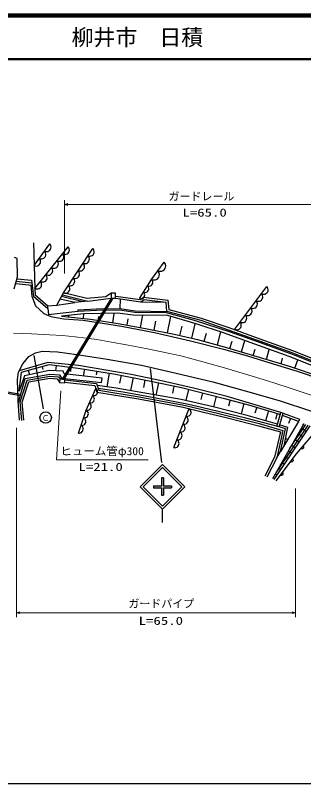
# Model space of a CAD drawing. Units: millimetres, scale not verified. Extents: x 40000 to 680000, y 20000 to 380000.
# Drawn here: x 392218 to 457927, y 205000 to 380000 of the extents above; entities that cross this region are included whole.
import ezdxf
from ezdxf.enums import TextEntityAlignment as Align

# ---------------------------------------------------------------- set-up
doc = ezdxf.new("R2010")
doc.units = ezdxf.units.MM
doc.header["$LTSCALE"] = 1000
doc.linetypes.add('CHAIN', pattern=[18.5, 12, -1.5, 3.5, -1.5])
for name, color, linetype, lineweight in [('M-BGD', 7, 'Continuous', 25), ('M-BMK', 2, 'CHAIN', 13), ('M-STR-HTXT', 7, 'Continuous', 13), ('M-STR-STRC', 7, 'Continuous', 25), ('M-TTL', 2, 'Continuous', 140), ('M-TTL-BAND', 7, 'Continuous', 25), ('M-TTL-LINE', 7, 'Continuous', 50)]:
    doc.layers.add(name, color=color, linetype=linetype, lineweight=lineweight)
doc.layers.add('M-TTL-TXT', color=7, linetype='Continuous')
doc.styles.add('ＭＳ ゴシック', font='')
doc.styles.get('ＭＳ ゴシック').set_extended_font_data('MS Gothic')

msp = doc.modelspace()

# ---------------------------------------------------------------- hatches: boundary and pattern name
at = {"layer": 'M-BGD'}
h = msp.add_hatch(dxfattribs=at)
h.set_pattern_fill('USER', color=256, style=0, pattern_type=2)
h.set_pattern_definition([(236.012, (459439, 286485), (414.578, -279.509), []), (326.012, (459439, 286485), (1677.05, 2487.47), []), (326.012, (458185, 285521), (1677.05, 2487.5), [])])
h.paths.add_polyline_path([(459439, 286485), (451191, 274253), (450863, 274435), (457935, 286990)])
at = {"layer": 'M-STR-STRC'}
msp.add_hatch(color=256, dxfattribs=at).paths.add_polyline_path([(425500, 274675), (425500, 272856), (423680, 272856), (423680, 272356), (425500, 272356), (425500, 270687), (426000, 270687), (426000, 272356), (427820, 272356), (427820, 272856), (426000, 272856), (426000, 274675)])

# ---------------------------------------------------------------- linework, layer by layer
at = {"layer": 'M-BGD'}
for p, q in [((396316, 328169), (396481, 323001)), ((396481, 323001), (400072, 327961)), ((396680, 317814), (404291, 327248)), ((403179, 316788), (409878, 326906)), ((392662, 324595), (392060, 324821)), ((392737, 320455), (392662, 324595)), ((423274, 319866), (426125, 323800)), ((396481, 323001), (396680, 317814)), ((391909, 317744), (392737, 320455)), ((392375, 318934), (395942, 318579)), ((392425, 319432), (395991, 319077)), ((392600, 320006), (395919, 319695)), ((395778, 318533), (395948, 316011)), ((395919, 319695), (396344, 316040)), ((420481, 315477), (423274, 319866)), ((396680, 317814), (396741, 316323)), ((401644, 313971), (403179, 316788)), ((408482, 315540), (403179, 316788)), ((442215, 308493), (449569, 318213)), ((395948, 316011), (396798, 313857)), ((396344, 316040), (399632, 313206)), ((396741, 316323), (399632, 313801)), ((405786, 314568), (402418, 315391)), ((402773, 316043), (407697, 314794)), ((402965, 316324), (408701, 314913)), ((402976, 297141), (414136, 315579)), ((403233, 296986), (414486, 315579)), ((412870, 315916), (408482, 315540)), ((408701, 314913), (414088, 315579)), ((414088, 316716), (412870, 315916)), ((415058, 316716), (414088, 316716)), ((414088, 316716), (414088, 315579)), ((414088, 315579), (415058, 315579)), ((415058, 315579), (415058, 316716)), ((415058, 315579), (420823, 314775)), ((415127, 316074), (420699, 315298)), ((416102, 315434), (416004, 313179)), ((420699, 315298), (421416, 315794)), ((420823, 314775), (421544, 315274)), ((421416, 315794), (426964, 315112)), ((421544, 315274), (426505, 314665)), ((426964, 315112), (427164, 313033)), ((396798, 313857), (398697, 312072)), ((399632, 313801), (401644, 313971)), ((399632, 313206), (399632, 313801)), ((401644, 313971), (405786, 314568)), ((408701, 314913), (405786, 314568)), ((420823, 314775), (426505, 314665)), ((426505, 314665), (426705, 312578)), ((398697, 312072), (400340, 311392)), ((399632, 313206), (399745, 311874)), ((399745, 311874), (406490, 312639)), ((407838, 312006), (402706, 311502)), ((402706, 311502), (409381, 310764)), ((404375, 311318), (404398, 311529)), ((406476, 312939), (412143, 313207)), ((406476, 312939), (406490, 312639)), ((406490, 312639), (412149, 312907)), ((407712, 310949), (407829, 312005)), ((415487, 312140), (407838, 312006)), ((412143, 313207), (416501, 313175)), ((412149, 312907), (416475, 312875)), ((414439, 309984), (414769, 312127)), ((419043, 311737), (415487, 312140)), ((416475, 312875), (419485, 312374)), ((416501, 313175), (419511, 312674)), ((426960, 311636), (419043, 311737)), ((419485, 312374), (426600, 312280)), ((419511, 312674), (426705, 312578)), ((420754, 308894), (421259, 311709)), ((426600, 312280), (432993, 310563)), ((426699, 312641), (434459, 310535)), ((433651, 309624), (426960, 311636)), ((427164, 313033), (434606, 311013)), ((400340, 311392), (403287, 310910)), ((403287, 310910), (407652, 310542)), ((407652, 310542), (412073, 309862)), ((409381, 310764), (416124, 309724)), ((411067, 310504), (411212, 311442)), ((412073, 309862), (416437, 309210)), ((417668, 309448), (417925, 310886)), ((423823, 308307), (424233, 310323)), ((426876, 307686), (427638, 311433)), ((432428, 306470), (433170, 309768)), ((432993, 310563), (441145, 307879)), ((434459, 310535), (440723, 308401)), ((434606, 311013), (440888, 308873)), ((416124, 309724), (422297, 308617)), ((416437, 309210), (423918, 307736)), ((422297, 308617), (428403, 307376)), ((429744, 307074), (430215, 309167)), ((439690, 307711), (433651, 309624)), ((440723, 308401), (447788, 305879)), ((440888, 308873), (447957, 306349)), ((423918, 307736), (432145, 305877)), ((428403, 307376), (433770, 306168)), ((435271, 305757), (435778, 307609)), ((438274, 304935), (439086, 307903)), ((446802, 305095), (439690, 307711)), ((441145, 307879), (449095, 305095)), ((447957, 306349), (455393, 303658)), ((432145, 305877), (439655, 303978)), ((433770, 306168), (439775, 304525)), ((439775, 304525), (447759, 302143)), ((441106, 304128), (441600, 305784)), ((443767, 303334), (444541, 305927)), ((454652, 302277), (446802, 305095)), ((447788, 305879), (455215, 303190)), ((449095, 305095), (455570, 302747)), ((395301, 302264), (396828, 303105)), ((396828, 303105), (398333, 303481)), ((398333, 303481), (401853, 303326)), ((401853, 303326), (406238, 302774)), ((406238, 302774), (413143, 301723)), ((439655, 303978), (445096, 302448)), ((446429, 302540), (446863, 303997)), ((449428, 301648), (450099, 303911)), ((455215, 303190), (462920, 300142)), ((455393, 303658), (463107, 300606)), ((393906, 300648), (395301, 302264)), ((413143, 301723), (420986, 300302)), ((445096, 302448), (449999, 300946)), ((447759, 302143), (454435, 300163)), ((452766, 300658), (453135, 301903)), ((466192, 297714), (454652, 302277)), ((455570, 302747), (466326, 298453)), ((455935, 299651), (456572, 301518)), ((392932, 298745), (393906, 300648)), ((399657, 300948), (393083, 299039)), ((393590, 298698), (399897, 300480)), ((398320, 300035), (398518, 299335)), ((406641, 300233), (399657, 300948)), ((399897, 300480), (406537, 299656)), ((401557, 300274), (401405, 299048)), ((404877, 299862), (404751, 298848)), ((406537, 299656), (415006, 298297)), ((418631, 298214), (406641, 300233)), ((407949, 299429), (407692, 297827)), ((420986, 300302), (428886, 298512)), ((449999, 300946), (456429, 298990)), ((454435, 300163), (466433, 296066)), ((392711, 297084), (392932, 298745)), ((393100, 294375), (393590, 298698)), ((394326, 297918), (393100, 294375)), ((399897, 299143), (394326, 297918)), ((394482, 297249), (400097, 298252)), ((394905, 296937), (400075, 297829)), ((395167, 299143), (395444, 298164)), ((403083, 298943), (399897, 299143)), ((400075, 297829), (402081, 297695)), ((400097, 298252), (402259, 298096)), ((402081, 297695), (402411, 297116)), ((402259, 298096), (402705, 297383)), ((403373, 298319), (403083, 298943)), ((411975, 297338), (403373, 298319)), ((410772, 298976), (410630, 298092)), ((413594, 298523), (413090, 295384)), ((415006, 298297), (423095, 296670)), ((416354, 298025), (415990, 296214)), ((425531, 296783), (418631, 298214)), ((428886, 298512), (437198, 296522)), ((456429, 298990), (466942, 295420)), ((392866, 292104), (392711, 297084)), ((392922, 291879), (394482, 297249)), ((393278, 291968), (394905, 296937)), ((393786, 291911), (395287, 296496)), ((395287, 296496), (400101, 297326)), ((400101, 297326), (401780, 297214)), ((401780, 297214), (402321, 296267)), ((402326, 296313), (402419, 297194)), ((403373, 296202), (402326, 296313)), ((402419, 297194), (403467, 297082)), ((402705, 297383), (411886, 296380)), ((403467, 297082), (403373, 296202)), ((403411, 296447), (410361, 295720)), ((403463, 296944), (410747, 296182)), ((410747, 296182), (411211, 294603)), ((411886, 296380), (411975, 297338)), ((419050, 297483), (418456, 294528)), ((421747, 296941), (421398, 295205)), ((423095, 296670), (430097, 295199)), ((424845, 296302), (424257, 293501)), ((432809, 295100), (425531, 296783)), ((437198, 296522), (444586, 294448)), ((388544, 294269), (393378, 293411)), ((388596, 294565), (393430, 293706)), ((408365, 290094), (410560, 295043)), ((410361, 295720), (410820, 294160)), ((410820, 294160), (420323, 292624)), ((415166, 295110), (410954, 295667)), ((416813, 294158), (411101, 294977)), ((411211, 294603), (420408, 293117)), ((423478, 293639), (415166, 295110)), ((423839, 292881), (416813, 294158)), ((428346, 295567), (428007, 293953)), ((430097, 295199), (439590, 292837)), ((431679, 294805), (431043, 292252)), ((440508, 293165), (432809, 295100)), ((434843, 294018), (434473, 292532)), ((444586, 294448), (452341, 292308)), ((420323, 292624), (430493, 290732)), ((420408, 293117), (430597, 291221)), ((430021, 292480), (423478, 293639)), ((431652, 291342), (423839, 292881)), ((437308, 290854), (430021, 292480)), ((438008, 293231), (437410, 290827)), ((439590, 292837), (445910, 291143)), ((452751, 289547), (440508, 293165)), ((441170, 292414), (440785, 290978)), ((452341, 292308), (459711, 289822)), ((393198, 287766), (392866, 292104)), ((393679, 287711), (393278, 291968)), ((394177, 287758), (393786, 291911)), ((430493, 290732), (434773, 289713)), ((430597, 291221), (434889, 290199)), ((434613, 290645), (431652, 291342)), ((444729, 288227), (434613, 290645)), ((445063, 288848), (437308, 290854)), ((444330, 291567), (443696, 289202)), ((445910, 291143), (451236, 289517)), ((447241, 290737), (446819, 289353)), ((406623, 284868), (408365, 290094)), ((428368, 281529), (431809, 290419)), ((434773, 289713), (440573, 288320)), ((434889, 290199), (440692, 288806)), ((440692, 288806), (447790, 287022)), ((452000, 286882), (445063, 288848)), ((449904, 289923), (449216, 287671)), ((451236, 289517), (452613, 289057)), ((451925, 289287), (451489, 287980)), ((451853, 286363), (452751, 289547)), ((452337, 286236), (453233, 289411)), ((453233, 289411), (452751, 289547)), ((456735, 287517), (453083, 288882)), ((453233, 289411), (456952, 287984)), ((440573, 288320), (447660, 286539)), ((452329, 286238), (444729, 288227)), ((447790, 287022), (453221, 285461)), ((456735, 287517), (452645, 280646)), ((454909, 288199), (454473, 287033)), ((456952, 287984), (456735, 287517)), ((447660, 286539), (452628, 285111)), ((457935, 286990), (450863, 274435)), ((451191, 274253), (459439, 286485)), ((453221, 285461), (451790, 279181)), ((453778, 285848), (452329, 286238)), ((452480, 286744), (454266, 286232)), ((452645, 280646), (453778, 285848)), ((454266, 286232), (453430, 281965)), ((456333, 280160), (461256, 285886)), ((452628, 285111), (451317, 279354)), ((454256, 283353), (453958, 283530)), ((451702, 273997), (456333, 280160)), ((451790, 279181), (452645, 280646)), ((451317, 279354), (449097, 275056)), ((451790, 279181), (449542, 274826))]:
    msp.add_line(p, q, dxfattribs=at)
for points in [[(398875, 326308), (399110, 326232), (399343, 326215), (399642, 326244), (399873, 326354), (400075, 326503), (400261, 326760), (400340, 326999), (400372, 327253), (400307, 327545), (400215, 327757), (400072, 327961)], [(397678, 324655), (397913, 324579), (398146, 324561), (398445, 324591), (398676, 324701), (398878, 324850), (399064, 325107), (399142, 325346), (399175, 325599), (399110, 325892), (399017, 326104), (398875, 326308)], [(401754, 324104), (401982, 324017), (402212, 323987), (402509, 324001), (402742, 324098), (402950, 324235), (403147, 324479), (403237, 324711), (403282, 324960), (403233, 325253), (403153, 325467), (403023, 325676)], [(403023, 325676), (403251, 325589), (403480, 325560), (403777, 325574), (404011, 325670), (404219, 325808), (404415, 326051), (404506, 326284), (404551, 326533), (404501, 326826), (404421, 327040), (404291, 327248)], [(408761, 325220), (408997, 325155), (409228, 325147), (409523, 325189), (409747, 325307), (409941, 325464), (410114, 325725), (410182, 325965), (410204, 326218), (410127, 326505), (410027, 326711), (409878, 326906)], [(396481, 323001), (396716, 322926), (396949, 322908), (397248, 322938), (397478, 323048), (397681, 323197), (397867, 323453), (397945, 323692), (397978, 323946), (397913, 324239), (397820, 324451), (397678, 324655)], [(400486, 322531), (400714, 322444), (400943, 322415), (401240, 322429), (401474, 322526), (401682, 322663), (401879, 322906), (401969, 323139), (402014, 323388), (401965, 323681), (401884, 323895), (401754, 324104)], [(407645, 323534), (407881, 323468), (408112, 323461), (408406, 323502), (408630, 323621), (408825, 323777), (408998, 324039), (409066, 324279), (409087, 324531), (409011, 324818), (408910, 325024), (408761, 325220)], [(424699, 321833), (424979, 321743), (425256, 321722), (425612, 321757), (425886, 321888), (426128, 322065), (426348, 322370), (426442, 322655), (426481, 322956), (426404, 323305), (426294, 323557), (426125, 323800)], [(399217, 320959), (399446, 320872), (399675, 320842), (399972, 320856), (400206, 320953), (400414, 321090), (400610, 321334), (400700, 321566), (400745, 321815), (400696, 322108), (400616, 322322), (400486, 322531)], [(406528, 321847), (406764, 321782), (406996, 321774), (407290, 321816), (407514, 321934), (407708, 322091), (407881, 322352), (407949, 322592), (407971, 322845), (407894, 323132), (407794, 323338), (407645, 323534)], [(397949, 319386), (398177, 319299), (398407, 319270), (398703, 319284), (398937, 319381), (399145, 319518), (399342, 319762), (399432, 319994), (399477, 320243), (399428, 320536), (399347, 320750), (399217, 320959)], [(405412, 320161), (405648, 320095), (405879, 320088), (406174, 320129), (406398, 320248), (406592, 320404), (406765, 320666), (406833, 320906), (406855, 321158), (406778, 321445), (406678, 321651), (406528, 321847)], [(423274, 319866), (423554, 319776), (423831, 319755), (424186, 319790), (424461, 319921), (424702, 320098), (424923, 320403), (425017, 320688), (425056, 320990), (424978, 321338), (424869, 321590), (424699, 321833)], [(396680, 317814), (396909, 317727), (397138, 317698), (397435, 317711), (397669, 317808), (397877, 317945), (398073, 318189), (398163, 318421), (398209, 318671), (398159, 318963), (398079, 319177), (397949, 319386)], [(404296, 318474), (404531, 318409), (404763, 318401), (405057, 318443), (405281, 318562), (405476, 318718), (405649, 318979), (405717, 319219), (405738, 319472), (405662, 319759), (405561, 319965), (405412, 320161)], [(422343, 318403), (422546, 318351), (422745, 318348), (422997, 318388), (423187, 318493), (423351, 318630), (423495, 318857), (423550, 319064), (423565, 319280), (423494, 319525), (423405, 319700), (423274, 319866)], [(403179, 316788), (403415, 316723), (403646, 316715), (403941, 316757), (404165, 316875), (404359, 317031), (404532, 317293), (404600, 317533), (404622, 317785), (404545, 318073), (404445, 318278), (404296, 318474)], [(420481, 315477), (420684, 315424), (420883, 315421), (421134, 315462), (421324, 315567), (421489, 315704), (421633, 315930), (421688, 316137), (421702, 316354), (421632, 316599), (421543, 316774), (421412, 316940)], [(421412, 316940), (421615, 316887), (421814, 316884), (422065, 316925), (422256, 317030), (422420, 317167), (422564, 317394), (422619, 317600), (422633, 317817), (422563, 318062), (422474, 318237), (422343, 318403)], [(448343, 316593), (448576, 316513), (448807, 316490), (449105, 316513), (449337, 316618), (449541, 316763), (449731, 317014), (449815, 317250), (449852, 317502), (449794, 317794), (449706, 318007), (449569, 318213)], [(447118, 314973), (447350, 314893), (447581, 314870), (447879, 314894), (448111, 314998), (448316, 315143), (448506, 315394), (448589, 315630), (448627, 315882), (448568, 316174), (448481, 316387), (448343, 316593)], [(444666, 311733), (444899, 311653), (445130, 311631), (445428, 311654), (445660, 311758), (445865, 311903), (446055, 312154), (446138, 312390), (446175, 312642), (446117, 312935), (446029, 313147), (445892, 313353)], [(445892, 313353), (446124, 313273), (446356, 313251), (446653, 313274), (446885, 313378), (447090, 313523), (447280, 313774), (447363, 314010), (447401, 314262), (447342, 314555), (447255, 314767), (447118, 314973)], [(443441, 310113), (443673, 310033), (443904, 310011), (444202, 310034), (444434, 310138), (444639, 310283), (444829, 310534), (444912, 310770), (444950, 311022), (444891, 311315), (444804, 311527), (444666, 311733)], [(442215, 308493), (442447, 308413), (442679, 308391), (442976, 308414), (443208, 308518), (443413, 308663), (443603, 308914), (443686, 309150), (443724, 309402), (443665, 309695), (443578, 309907), (443441, 310113)], [(409829, 293393), (410046, 293371), (410251, 293399), (410503, 293479), (410683, 293617), (410831, 293783), (410944, 294039), (410968, 294260), (410950, 294485), (410840, 294727), (410721, 294893), (410560, 295043)], [(409097, 291743), (409314, 291721), (409519, 291749), (409772, 291829), (409951, 291967), (410099, 292133), (410212, 292389), (410236, 292610), (410218, 292836), (410108, 293077), (409989, 293243), (409829, 293393)], [(408365, 290094), (408582, 290071), (408787, 290099), (409040, 290179), (409219, 290317), (409367, 290483), (409481, 290739), (409505, 290960), (409486, 291186), (409376, 291427), (409257, 291593), (409097, 291743)], [(407784, 288352), (408006, 288350), (408211, 288398), (408459, 288504), (408628, 288661), (408761, 288844), (408851, 289114), (408854, 289340), (408814, 289567), (408679, 289800), (408542, 289957), (408365, 290094)], [(431121, 288641), (431351, 288628), (431566, 288668), (431828, 288766), (432011, 288920), (432158, 289103), (432265, 289379), (432279, 289613), (432248, 289850), (432120, 290099), (431986, 290269), (431809, 290419)], [(407204, 286610), (407426, 286608), (407631, 286656), (407879, 286762), (408047, 286919), (408181, 287102), (408271, 287372), (408274, 287598), (408233, 287825), (408098, 288059), (407961, 288215), (407784, 288352)], [(430433, 286863), (430663, 286851), (430878, 286890), (431140, 286988), (431323, 287142), (431470, 287325), (431577, 287601), (431591, 287835), (431560, 288072), (431432, 288321), (431298, 288491), (431121, 288641)], [(406623, 284868), (406845, 284867), (407050, 284914), (407298, 285020), (407466, 285177), (407600, 285360), (407690, 285630), (407693, 285857), (407652, 286083), (407517, 286317), (407381, 286473), (407204, 286610)], [(429744, 285085), (429975, 285073), (430189, 285112), (430452, 285210), (430634, 285364), (430782, 285547), (430889, 285823), (430903, 286058), (430872, 286294), (430743, 286543), (430610, 286713), (430433, 286863)], [(429056, 283307), (429287, 283295), (429501, 283334), (429764, 283432), (429946, 283586), (430094, 283769), (430200, 284045), (430215, 284280), (430184, 284516), (430055, 284766), (429921, 284935), (429744, 285085)], [(428368, 281529), (428598, 281517), (428813, 281556), (429076, 281654), (429258, 281808), (429406, 281991), (429512, 282267), (429526, 282502), (429495, 282739), (429367, 282988), (429233, 283157), (429056, 283307)], [(457825, 281895), (457874, 281811), (457902, 281724), (457919, 281609), (457898, 281511), (457858, 281421), (457777, 281327), (457694, 281274), (457601, 281239), (457483, 281237), (457393, 281251), (457303, 281288)], [(455416, 278939), (455470, 278859), (455504, 278773), (455528, 278660), (455514, 278561), (455480, 278469), (455405, 278369), (455326, 278311), (455235, 278270), (455118, 278260), (455027, 278269), (454935, 278300)], [(453100, 275858), (453154, 275777), (453188, 275692), (453213, 275578), (453198, 275479), (453164, 275387), (453090, 275288), (453011, 275230), (452919, 275188), (452802, 275179), (452711, 275187), (452619, 275218)]]:
    msp.add_lwpolyline(points, dxfattribs=at)
at = {"layer": 'M-BMK'}
msp.add_lwpolyline([(468407, 290579), (463672, 292150), (458928, 293726), (454192, 295294), (449433, 296817), (444662, 298265), (439871, 299686), (436314, 300731), (432732, 301721), (429917, 302412), (427078, 303048), (422302, 304044), (417516, 304982), (414163, 305591), (410790, 306142), (408327, 306487), (405855, 306772), (402939, 307042), (400007, 307252), (395914, 307458), (391808, 307604)], dxfattribs=at)
at = {"layer": 'M-STR-HTXT'}
for p, q in [((403427, 321185), (403427, 337902)), ((403427, 336902), (467184, 336902)), ((402570, 294450), (401628, 278766)), ((392455, 286045), (392455, 242935)), ((401628, 278766), (422482, 278766)), ((456064, 242935), (456064, 272255)), ((392455, 243935), (456064, 243935))]:
    msp.add_line(p, q, dxfattribs=at)
for points in [[(404177, 336686), (403427, 336902), (404177, 337116)], [(393205, 243720), (392455, 243935), (393205, 244149)], [(455314, 244151), (456064, 243935), (455314, 243721)]]:
    msp.add_lwpolyline(points, dxfattribs=at)
at = {"layer": 'M-STR-STRC'}
for p, q in [((396448, 302538), (398541, 290399)), ((422961, 299594), (425494, 278140)), ((425750, 277697), (420659, 272606)), ((425750, 277018), (421337, 272606)), ((430841, 272606), (425750, 277697)), ((430162, 272606), (425750, 277018)), ((426000, 274675), (425500, 274675)), ((425500, 274675), (425500, 272856)), ((426000, 274675), (426000, 272856)), ((425750, 267514), (420659, 272606)), ((425750, 268193), (421337, 272606)), ((423680, 272856), (423680, 272356)), ((423680, 272856), (425500, 272856)), ((423680, 272356), (425500, 272356)), ((425500, 272356), (425500, 270687)), ((425750, 267514), (430841, 272606)), ((425750, 268193), (430162, 272606)), ((426000, 272856), (427820, 272856)), ((426000, 272356), (426000, 270687)), ((426000, 272356), (427820, 272356)), ((427820, 272856), (427820, 272356)), ((425500, 270687), (426000, 270687)), ((425750, 264459), (425750, 267514))]:
    msp.add_line(p, q, dxfattribs=at)
msp.add_circle((399124, 288381), 1304, dxfattribs=at)
at = {"layer": 'M-TTL'}
msp.add_line((680000, 380000), (40000, 380000), dxfattribs=at)
at = {"layer": 'M-TTL-BAND'}
msp.add_line((40000, 205000), (579000, 205000), dxfattribs=at)
at = {"layer": 'M-TTL-LINE'}
msp.add_line((40000, 370000), (680000, 370000), dxfattribs=at)

# ---------------------------------------------------------------- texts
at = {"layer": 'M-STR-HTXT', "style": 'ＭＳ ゴシック'}
for s, p in [('ガードレール', (427129, 337302)), ('ガードパイプ', (417982, 244535))]:
    msp.add_text(s, height=1833, dxfattribs=at).set_placement(p, align=Align.BOTTOM_LEFT)
for s, width, p in [('L=65.0', 1.35, (430306, 333616)), ('ヒューム管φ300', 1.05, (402461, 279266)), ('L=21.0', 1.35, (406599, 275680)), ('L=65.0', 1.35, (420329, 240622))]:
    msp.add_text(s, height=1833, dxfattribs=dict(at, width=width)).set_placement(p, align=Align.BOTTOM_LEFT)
at = {"layer": 'M-STR-STRC', "style": 'ＭＳ ゴシック'}
msp.add_text('Ｃ', height=1320, dxfattribs=at).set_placement((398197, 287198), align=Align.BOTTOM_LEFT)
at = {"layer": 'M-TTL-TXT', "style": 'ＭＳ ゴシック'}
msp.add_text('柳井市\u3000日積', height=3666, dxfattribs=at).set_placement((405024, 375000), align=Align.MIDDLE_LEFT)

doc.saveas('drawing.dxf')
